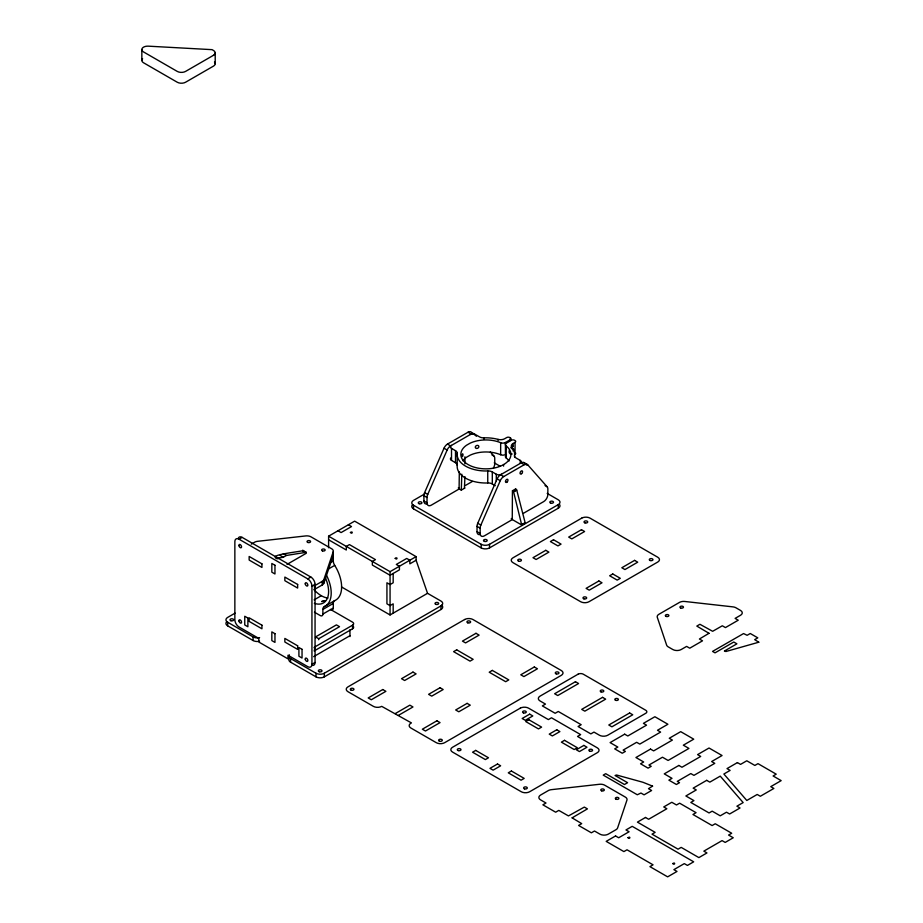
<?xml version="1.0" encoding="UTF-8"?>
<svg xmlns="http://www.w3.org/2000/svg" width="923" height="923" viewBox="0 0 923 923"><rect width="100%" height="100%" fill="white"/><g stroke="black" fill="none" stroke-linecap="round" stroke-linejoin="round"><path stroke-width="1.38" d="M314.155 650.946A5.896 3.404 0 0 0 314.535 650.738L314.535 647.127L352.563 625.183A3.68 2.123 0 0 0 352.563 622.171L330.503 609.445M314.155 589.601A5.896 3.404 0 0 0 314.535 589.405L322.254 584.951L322.254 581.34A5.896 3.404 0 0 0 323.869 579.586L333.215 551.781A5.896 3.404 0 0 0 331.599 548.735L311.028 536.863A5.896 3.404 0 0 0 305.744 535.928L257.598 541.316A5.896 3.404 0 0 0 254.552 542.251L251.241 544.155M459.319 471.918L459.089 489.017L431.203 505.216A5.896 3.404 -60 0 1 427.026 502.804L423.911 501.004L423.911 495.697A5.896 3.404 -60 0 1 424.615 492.594L444.021 448.209A5.896 3.404 -60 0 1 447.47 444.101L468.042 432.218A5.896 3.404 -60 0 1 471.491 432.345L476.464 436.244M523.122 513.476L543.693 501.604A5.896 3.404 -60 0 0 547.858 494.382L547.858 489.086A5.896 3.404 -60 0 0 547.143 486.802L527.737 464.823L524.622 463.011A5.896 3.404 -60 0 0 521.16 462.885L500.589 474.768A5.896 3.404 -60 0 0 497.139 478.875L477.745 523.272A5.896 3.404 -60 0 0 477.029 526.375L477.029 531.671L480.156 533.471A5.896 3.404 -60 0 0 484.321 535.882L512.253 519.614L512.438 490.782L515.565 488.971L516.73 490.044L525.21 523.018L521.599 524.933L511.25 518.957M464.419 488.302L464.938 476.649M325.161 600.654L321.631 601.565L325.15 600.561M511.469 448.105L513.061 446.167L513.061 443.513L515.046 442.371A2.215 1.281 0 0 0 515.046 440.559L514.526 440.259A2.215 1.281 0 0 0 511.4 440.259L506.473 443.109A3.68 2.123 0 0 0 506.104 445.867A25.036 14.456 0 0 1 505.296 463.519L501.697 465.607A25.036 14.456 0 0 1 468.169 464.615A25.036 14.456 0 0 1 466.461 445.267L470.072 443.19A25.036 14.456 0 0 1 500.658 442.717A3.68 2.123 0 0 0 505.435 442.509L510.361 439.66A2.215 1.281 0 0 0 510.361 437.86L509.842 437.56A2.215 1.281 0 0 0 506.715 437.56L504.731 438.702A5.896 3.404 0 0 1 498.062 439.383A28.728 16.579 0 0 0 484.01 437.848A5.896 3.404 0 0 1 479.464 436.856L475.46 434.548A3.68 2.123 0 0 0 470.257 434.548M322.254 584.951A5.896 3.404 0 0 0 323.869 583.186L333.215 555.392L333.215 551.781M427.026 502.804L427.026 497.509A5.896 3.404 -60 0 1 427.741 494.405L447.147 450.009A5.896 3.404 -60 0 1 450.597 445.901L471.168 434.029A5.896 3.404 -60 0 1 474.618 434.156M480.156 533.471L480.156 528.175A5.896 3.404 -60 0 1 480.86 525.072L500.266 480.687A5.896 3.404 -60 0 1 503.716 476.568L524.287 464.696A5.896 3.404 -60 0 1 527.737 464.823M315.055 662.472L311.939 664.272A5.896 3.404 60 0 1 307.763 666.671L287.976 655.249L287.976 658.86L258.809 642.016L258.809 638.416L239.022 626.982A5.896 3.404 60 0 1 234.857 619.771L234.857 541.593A5.896 3.404 60 0 1 239.022 539.194L242.149 537.382L310.889 577.071A5.896 3.404 60 0 1 315.055 584.294L315.055 662.472A5.896 3.404 60 0 1 311.651 665.229M287.007 564.403L306.205 553.315L306.159 552.312L286.418 555.45L283.292 557.25L278.781 558.011C264.105 555 307.059 551.054 302.732 550.373L303.079 551.516M328.6 547.777L328.6 536.182L354.64 521.149L416.1 556.627L416.1 560.238L427.545 593.316L440.986 601.069A5.896 3.404 0 0 1 440.986 605.88L440.986 609.492L324.331 676.847A5.896 3.404 0 0 1 316.001 676.847L290.583 662.172A5.896 3.404 0 0 1 289.337 658.411M424.534 494.024L413.492 500.404A5.896 3.404 0 0 0 413.492 505.216L413.492 508.827L481.195 547.904A5.896 3.404 0 0 0 489.525 547.904L558.277 508.215A5.896 3.404 0 0 0 559.511 504.466M235.111 613.126L227.658 617.418A5.896 3.404 0 0 0 227.658 622.229L227.658 625.84L253.087 640.516A5.896 3.404 0 0 0 259.594 641.231M329.823 562.949L333.295 560.942L333.295 556.327A3.68 2.123 60 0 0 332.707 554.1M465.307 485.521L472.345 481.46M458.466 488.475L461.292 490.113L464.938 488.002M239.022 539.194L307.763 578.883L310.889 577.071M328.196 569.133L334.703 565.372A5.896 3.404 60 0 1 333.295 560.942M311.939 664.272L311.939 586.093L315.055 584.294M314.155 586.001A5.896 3.404 0 0 0 314.535 585.793L322.254 581.34M314.155 599.846L321.308 595.716L323.119 596.65A25.036 14.456 60 0 0 327.919 598.058M512.438 490.782L513.119 491.163L516.245 489.363M521.714 524.979L513.603 491.855L516.73 490.044M314.408 612.18L320.269 615.56A3.68 2.123 60 0 0 322.877 614.06L322.877 609.445A5.896 3.404 60 0 1 324.296 606.642L334.703 600.631A28.728 16.579 60 0 0 334.703 565.372M322.877 609.445L333.295 603.434A5.896 3.404 60 0 1 334.703 600.631M328.6 536.182L390.06 571.66L416.1 556.627M322.877 614.06L333.295 608.038L333.295 603.434M416.088 560.238L409.847 563.849L409.847 560.238L406.72 558.438L396.302 564.449L399.428 566.249L399.428 569.86L390.06 575.271L372.35 565.049L372.35 561.438L375.476 559.638L349.436 544.605L346.31 546.404L346.31 550.016L328.6 539.793M315.585 636.905L336.41 624.883L339.537 626.682L318.712 638.716L315.585 636.905L315.585 637.897M522.095 524.414L525.21 522.603M413.492 505.216L481.195 544.305A5.896 3.404 0 0 0 489.525 544.305L558.277 504.616A5.896 3.404 0 0 0 558.277 499.805L547.189 493.401M314.535 650.738L352.563 628.794A3.68 2.123 0 0 0 352.99 626.082M313.67 656.657L349.955 635.705M341.51 586.936L390.06 614.96L427.545 593.316M289.337 654.799A5.896 3.404 0 0 0 290.583 658.56L316.001 673.236A5.896 3.404 0 0 0 324.331 673.236L440.986 605.88M395.263 713.583L409.847 705.16L412.973 706.96L398.39 715.383M275.55 556.246C273.67 557.573 277.973 560.007 278.781 558.011M461.292 490.113L461.812 474.203M520.249 463.415A3.68 2.123 0 0 0 520.249 460.404L516.257 458.096A5.896 3.404 0 0 1 514.549 455.477A28.728 16.579 0 0 0 511.896 447.367A5.896 3.404 0 0 1 513.061 443.513M468.042 432.218L471.168 434.029M521.16 462.885L524.287 464.696M491.936 454.935L494.024 456.135A5.896 3.404 -60 0 1 494.74 458.419L494.74 463.715A5.896 3.404 -60 0 1 493.194 468.342M545.055 485.602L547.143 486.802M494.267 462.85L500.416 466.403M447.47 444.101L450.597 445.901M500.589 474.768L503.716 476.568M451.509 445.371A3.68 2.123 0 0 0 451.509 448.382L455.501 450.689A5.896 3.404 0 0 1 457.22 453.32A28.728 16.579 0 0 0 487.748 470.949A5.896 3.404 0 0 1 492.305 471.93L496.297 474.237A3.68 2.123 0 0 0 501.501 474.237M444.021 448.209L447.147 450.009M497.139 478.875L500.266 480.687M450.897 457.877A3.68 2.123 0 0 0 451.509 460.404L455.501 462.711A5.896 3.404 0 0 1 457.22 465.342A28.728 16.579 0 0 0 487.748 482.971A5.896 3.404 0 0 1 492.305 483.964L495.293 485.694M458.339 487.806L459.319 488.371M511.469 518.472L512.438 519.038M424.615 492.594L427.741 494.405M477.745 523.272L480.86 525.072M423.911 495.697L427.026 497.509M477.029 526.375L480.156 528.175M348.386 524.749L351.513 526.56L341.095 532.571L337.968 530.771M302.732 550.373L305.859 552.173M303.079 550.743L306.205 552.542M283.292 553.65L286.418 555.45M280.165 555.45L283.292 557.25M227.658 622.229L253.087 636.905A5.896 3.404 0 0 0 259.594 637.62M321.308 595.716L319.508 594.574A25.036 14.456 60 0 1 314.189 589.878M513.119 491.163L513.603 491.855M524.622 463.011L526.468 465.111M490.321 451.947L494.024 456.135M558.277 504.616L558.277 508.215M520.249 460.404L520.249 463.081M515.565 488.971L515.565 490.782M515.046 442.371L515.046 454.393A2.215 1.281 0 0 0 515.299 452.766M514.549 455.477L514.549 456.977M511.896 447.367L511.896 448.866A1.95 1.131 -60 0 1 513.419 448.613A1.95 1.131 -60 0 1 512.992 450.862M510.361 437.86L510.361 440.536M506.104 445.867L506.104 457.889A25.036 14.456 0 0 1 509.081 460.981M505.435 442.509L505.435 454.531A3.68 2.123 0 0 1 500.658 454.751A25.036 14.456 0 0 0 470.072 455.212L466.461 457.289A25.036 14.456 0 0 0 462.85 460.75M503.589 464.615L503.589 466.127M500.658 442.717L500.658 454.751M498.062 439.383L498.062 440.502M496.297 474.237L496.297 480.918M492.305 471.93L492.305 483.964M489.525 544.305L489.525 547.904M487.748 470.949L487.748 482.971M484.01 437.848L484.01 439.348M481.195 544.305L481.195 547.904M464.938 456.781L464.938 463.877M457.22 453.32L457.22 465.342M455.501 450.689L455.501 462.711M451.509 448.382L451.509 460.404M393.175 573.46L393.175 582.782L390.06 584.582L386.933 582.782L386.933 603.838L390.06 605.638L393.175 603.838L393.175 613.16M390.06 571.66L390.06 614.96M352.563 625.183L352.563 628.794M349.955 629.751L349.955 636.582M324.331 673.236L324.331 676.847M323.869 579.586L323.869 583.186M318.712 638.716L318.712 639.708M316.001 673.236L316.001 676.847M314.535 585.793L314.535 589.405M290.583 658.56L290.583 662.172M253.087 636.905L253.087 640.516M215.209 52.888L215.209 63.71M141.842 49.6L141.842 60.422M314.535 647.127A5.896 3.404 0 0 1 314.155 647.335M238.146 538.559A5.896 3.404 60 0 1 242.149 537.382M307.763 578.883A5.896 3.404 60 0 1 311.939 586.093M506.104 457.889A3.68 2.123 0 0 1 506.266 455.27M506.266 448.774A1.95 1.131 -60 0 1 506.266 447.309M511.907 453.689A4.292 2.481 -60 0 1 510.038 453.758M509.358 452.951A4.292 2.481 -60 0 1 509.358 450.378M510.788 447.724A4.292 2.481 -60 0 1 513.003 446.19M511.815 454.358A3.957 1.015 84.3 0 1 511.688 454.312M426.922 503.877A5.896 3.404 -60 0 1 423.911 501.004M479.66 534.625A5.896 3.404 -60 0 1 477.029 531.671M413.492 508.827A5.896 3.404 0 0 1 412.246 505.066M325.6 578.375A25.036 14.456 60 0 1 314.328 603.319M326.65 575.571A28.728 16.579 60 0 1 324.296 606.642M333.295 608.038A3.68 2.123 60 0 1 330.919 609.665M332.649 553.165A5.896 3.404 0 0 1 333.215 555.392M441.679 605.153A5.896 3.404 0 0 1 440.986 609.492M227.658 625.84A5.896 3.404 0 0 1 226.677 621.779M214.471 62.06A5.896 3.404 0 0 1 213.49 66.11L185.581 82.228A5.896 3.404 0 0 1 177.239 82.228L143.561 62.776A5.896 3.404 0 0 1 142.592 58.703M461.835 456.308C463.715 458.108 462.919 449.743 461.835 456.308M652.584 786.119L648.488 788.68L651.615 790.492L644.069 794.841L640.954 793.03L637.308 794.761L603.227 775.124L605.719 773.682L624.467 784.515L627.594 782.704L615.087 775.493L616.552 775.008L642.927 782.266L652.584 786.119M350.417 532.513C352.321 534.913 353.371 530.483 350.428 532.444M395.206 558.369C397.19 560.792 398.044 556.246 395.206 558.369M572.122 817.87L581.709 823.628L578.583 825.439L591.378 832.811L594.493 831.012L599.938 834.15A5.896 3.404 0 0 0 608.269 834.15L615.987 829.696A5.896 3.404 0 0 0 617.602 827.943L626.936 800.149A5.896 3.404 0 0 0 625.321 797.091L604.75 785.219A5.896 3.404 0 0 0 599.465 784.285L551.319 789.673A5.896 3.404 0 0 0 548.285 790.607L540.566 795.061A5.896 3.404 0 0 0 540.566 799.872L546.001 803.022L542.886 804.821L555.669 812.205L558.796 810.394L568.464 815.92L584.317 807.094L587.432 808.894L572.133 817.824M627.998 837.692C630.04 840.103 630.894 835.523 627.998 837.692M672.786 863.559C674.817 865.959 675.682 861.413 672.786 863.559M709.002 633.305L699.403 639.016L702.53 640.816L689.746 648.2L686.62 646.4L681.174 649.538A5.896 3.404 0 0 1 672.844 649.538L668.252 646.885A5.896 3.404 0 0 1 666.637 645.131L657.303 617.337A5.896 3.404 0 0 1 658.918 614.28L679.49 602.407A5.896 3.404 0 0 1 684.774 601.473L732.92 606.873A5.896 3.404 0 0 1 735.966 607.795L740.546 610.449A5.896 3.404 0 0 1 740.546 615.26L735.112 618.398L738.238 620.21L725.443 627.594L722.317 625.782L712.648 631.297L699.922 624.283L696.807 626.082L709.002 633.305M758.775 642.212L725.916 651.511L724.405 651.038L736.9 643.827L733.773 642.027L715.025 652.849L712.544 651.407L743.569 633.559L747.134 635.301L750.261 633.501L757.806 637.851L754.679 639.651L758.775 642.212M213.49 55.288L185.581 71.406A5.896 3.404 0 0 1 177.239 71.406L143.561 51.953A5.896 3.404 0 0 1 142.396 48.1A5.896 3.404 0 0 1 148.28 46.162L212.071 49.657L213.49 50.477A5.896 3.404 0 0 1 213.49 55.288M581.709 518.138L512.957 557.827A5.896 3.404 0 0 0 512.957 562.638L580.671 601.727A5.896 3.404 0 0 0 589.001 601.727L657.741 562.038A5.896 3.404 0 0 0 657.741 557.227L590.039 518.138A5.896 3.404 0 0 0 581.709 518.138M553.512 539.747L550.396 541.559L557.93 545.908L561.057 544.109L553.512 539.747M545.77 550.316L532.986 557.7L536.113 559.5L548.897 552.116L545.77 550.316M581.478 529.698L568.683 537.082L571.81 538.894L584.605 531.51L581.478 529.698M464.615 619.529L347.959 686.874A5.896 3.404 0 0 0 347.959 691.685L373.388 706.36A5.896 3.404 0 0 0 381.718 706.36L411.404 722.905L410.885 723.205A5.896 3.404 0 0 0 410.885 728.016L436.302 742.692A5.896 3.404 0 0 0 444.644 742.692L561.299 675.336A5.896 3.404 0 0 0 561.299 670.525L472.957 619.529A5.896 3.404 0 0 0 464.615 619.529M475.98 633.305L462.446 641.116L465.561 642.916L479.106 635.105L475.98 633.305M382.768 689.527L368.185 697.95L371.311 699.749L385.895 691.327L382.768 689.527M412.973 672.082L401.517 678.705L404.632 680.505L416.1 673.894L412.973 672.082M456.712 649.838L453.597 651.638L470.049 661.145L473.164 659.334L456.712 649.838M598.889 580.982L586.105 588.366L589.232 590.166L602.015 582.794L598.889 580.982M634.597 560.376L621.814 567.749L624.929 569.56L637.724 562.176L634.597 560.376M612.768 573.968L609.653 575.767L617.187 580.117L620.314 578.317L612.768 573.968M440.052 687.727L428.595 694.338L431.722 696.138L443.178 689.527L440.052 687.727M492.34 670.41L489.213 672.209L505.666 681.705L508.792 679.905L492.34 670.41M436.925 720.794L422.342 729.216L425.468 731.016L440.052 722.605L436.925 720.794M467.13 703.361L455.674 709.972L458.8 711.783L470.257 705.16L467.13 703.361M534.313 666.983L520.78 674.794L523.895 676.594L537.44 668.783L534.313 666.983M578.063 674.194L540.047 696.138A5.896 3.404 0 0 0 540.047 700.949L545.481 704.087L542.355 705.899L555.15 713.283L558.277 711.471L581.19 724.705L578.063 726.505L590.847 733.889L593.974 732.089L599.419 735.227A5.896 3.404 0 0 0 607.749 735.227L645.765 713.283A3.68 2.123 0 0 0 645.765 710.272L583.267 674.194A3.68 2.123 0 0 0 578.063 674.194M520.249 708.172L452.547 747.261A5.896 3.404 0 0 0 452.547 752.072L521.299 791.761A5.896 3.404 0 0 0 529.629 791.761L597.331 752.672A5.896 3.404 0 0 0 597.331 747.861L577.544 736.439L580.659 734.627L551.504 717.794L548.377 719.594L528.591 708.172A5.896 3.404 0 0 0 520.249 708.172M575.456 681.705L554.631 693.738L557.757 695.538L578.583 683.516L575.456 681.705M529.698 714.148L522.153 718.498L525.279 720.298L532.813 715.948L529.698 714.148M475.691 750.399L472.564 752.199L485.36 759.583L488.486 757.783L475.691 750.399M528.821 719.732L525.695 721.532L538.478 728.916L541.605 727.116L528.821 719.732M602.546 697.35L581.709 709.372L584.836 711.172L605.661 699.149L602.546 697.35M497.52 763.99L489.975 768.34L493.101 770.151L500.647 765.802L497.52 763.99M556.777 729.781L549.231 734.131L552.358 735.943L559.903 731.581L556.777 729.781M511.4 771.017L508.273 772.816L521.068 780.2L524.183 778.401L511.4 771.017M564.518 740.338L561.392 742.15L574.187 749.534L577.313 747.722L564.518 740.338M629.624 712.983L608.788 725.005L611.914 726.816L632.751 714.783L629.624 712.983M583.855 745.415L576.321 749.764L579.436 751.576L586.982 747.215L583.855 745.415M624.675 734.177L610.091 742.6L617.833 747.065L614.706 748.876L622.252 753.226L625.379 751.426L623.117 750.111L636.651 742.3L639.777 744.1L660.614 732.077L657.488 730.266L667.894 724.255L654.88 716.733L643.423 723.355L646.55 725.155L627.802 735.977L624.675 734.177M650.507 749.095L635.924 757.518L643.677 761.983L640.55 763.794L648.084 768.144L651.211 766.332L648.95 765.029L662.483 757.218L668.102 760.46L688.939 748.426L683.32 745.184L693.738 739.173L680.712 731.651L669.256 738.273L672.382 740.073L653.634 750.895L650.507 749.095M678.843 765.444L664.26 773.866L672.002 778.343L668.875 780.143L676.409 784.492L679.536 782.692L677.274 781.389L690.819 773.566L693.934 775.366L714.771 763.344L711.645 761.544L722.063 755.522L709.037 748.011L697.58 754.622L700.707 756.433L681.959 767.255L678.843 765.444M706.695 780.339L693.161 788.15L696.277 789.95L685.87 795.972L693.934 800.622L690.808 802.433L709.049 812.955L712.175 811.155L720.24 815.817L726.493 812.205L729.608 814.005L740.027 807.994L736.9 806.194L743.153 802.583L720.24 776.128L709.822 782.139L706.695 780.339M737.419 762.594L727.001 768.605L730.128 770.405L723.874 774.016L746.799 800.472L757.206 794.461L760.333 796.261L773.878 788.45L770.751 786.65L781.17 780.627L773.093 775.978L776.22 774.166L757.991 763.644L754.864 765.444L746.788 760.783L740.546 764.394L737.419 762.594M645.5 817.466L637.435 822.128L655.145 832.35L652.019 834.15L678.059 849.183L681.186 847.383L698.884 857.605L706.96 852.944L703.834 851.144L722.063 840.611L725.19 842.422L733.254 837.761L728.57 835.05L731.697 833.25L715.233 823.754L712.118 825.554L692.942 814.49L696.069 812.678L679.616 803.183L676.49 804.983L671.806 802.283L663.741 806.944L666.856 808.744L648.627 819.266L645.5 817.466M615.56 835.961L606.18 841.372L623.89 851.594L627.017 849.795L653.057 864.828L649.93 866.628L667.641 876.85L677.009 871.439L673.882 869.639L684.301 863.616L687.427 865.428L693.681 861.817L632.22 826.339L625.967 829.95L629.094 831.75L618.675 837.761L615.56 835.961M274.962 565.268L271.835 563.468L271.835 572.168L274.962 573.979L274.962 565.268M261.936 563.838L249.152 556.465L249.152 560.065L261.936 567.449L261.936 563.838M297.644 584.455L284.849 577.071L284.849 580.682L297.644 588.066L297.644 584.455M261.936 625.183L249.152 617.799L249.152 621.41L261.936 628.794L261.936 625.183M297.644 645.8L284.849 638.416L284.849 642.016L297.644 649.4L297.644 645.8M247.883 618.052L244.757 616.252L244.757 624.963L247.883 626.763L247.883 618.052M274.962 633.697L271.835 631.886L271.835 640.597L274.962 642.396L274.962 633.697M302.04 649.331L298.914 647.519L298.914 656.23L302.04 658.03L302.04 649.331M616.091 799.203A1.765 1.015 0 0 0 618.883 798.476A1.765 1.015 0 0 0 616.402 797.437A1.765 1.015 0 0 0 616.091 799.203M601.658 790.838A1.765 1.015 0 0 0 604.311 789.95A1.765 1.015 0 0 0 601.658 789.073A1.765 1.015 0 0 0 601.658 790.838M600.977 691.858A1.765 1.015 0 0 0 603.78 691.131A1.765 1.015 0 0 0 601.3 690.104A1.765 1.015 0 0 0 600.977 691.858M615.56 700.28A1.765 1.015 0 0 0 618.364 699.553A1.765 1.015 0 0 0 615.883 698.515A1.765 1.015 0 0 0 615.56 700.28M524.541 788.865A1.846 1.061 0 0 0 527.298 787.942A1.846 1.061 0 0 0 524.541 787.019A1.846 1.061 0 0 0 524.541 788.865M458.235 750.584A1.846 1.061 0 0 0 460.992 749.661A1.846 1.061 0 0 0 458.235 748.738A1.846 1.061 0 0 0 458.235 750.584M523.503 712.902A1.846 1.061 0 0 0 526.26 711.991A1.846 1.061 0 0 0 523.503 711.068A1.846 1.061 0 0 0 523.503 712.902M589.797 751.184A1.846 1.061 0 0 0 592.566 750.261A1.846 1.061 0 0 0 589.797 749.349A1.846 1.061 0 0 0 589.797 751.184M439.394 741.146A1.846 1.061 0 0 0 442.302 740.396A1.846 1.061 0 0 0 439.717 739.311A1.846 1.061 0 0 0 439.394 741.146M556.211 673.859A1.846 1.061 0 0 0 558.969 672.936A1.846 1.061 0 0 0 556.211 672.013A1.846 1.061 0 0 0 556.211 673.859M351.213 690.196A1.846 1.061 0 0 0 353.971 689.285A1.846 1.061 0 0 0 351.213 688.362A1.846 1.061 0 0 0 351.213 690.196M467.707 622.794A1.846 1.061 0 0 0 470.615 622.044A1.846 1.061 0 0 0 468.03 620.96A1.846 1.061 0 0 0 467.707 622.794M305.259 583.89A1.846 1.061 60 0 0 307.371 586.036A1.846 1.061 60 0 0 307.013 583.255A1.846 1.061 60 0 0 305.259 583.89M238.953 545.608A1.846 1.061 60 0 0 241.065 547.754A1.846 1.061 60 0 0 240.707 544.974A1.846 1.061 60 0 0 238.953 545.608M238.953 620.971A1.846 1.061 60 0 0 241.065 623.117A1.846 1.061 60 0 0 240.707 620.337A1.846 1.061 60 0 0 238.953 620.971M305.259 659.253A1.846 1.061 60 0 0 307.371 661.399A1.846 1.061 60 0 0 307.013 658.618A1.846 1.061 60 0 0 305.259 659.253M476.753 448.451A1.858 1.454 -26.5 0 0 478.76 446.121A1.858 1.454 -26.5 0 0 475.726 446.144A1.858 1.454 -26.5 0 0 476.753 448.451M507.039 482.06A1.765 1.015 -60 0 0 507.592 479.325A1.765 1.015 -60 0 0 505.504 481.183A1.765 1.015 -60 0 0 507.039 482.06M521.622 473.649A1.765 1.015 -60 0 0 522.176 470.903A1.765 1.015 -60 0 0 520.087 472.761A1.765 1.015 -60 0 0 521.622 473.649M419.18 503.727A1.846 1.061 0 0 0 421.938 502.804A1.846 1.061 0 0 0 419.18 501.893A1.846 1.061 0 0 0 419.18 503.727M550.743 503.127A1.846 1.061 0 0 0 553.512 502.204A1.846 1.061 0 0 0 550.743 501.281A1.846 1.061 0 0 0 550.743 503.127M484.437 541.409A1.846 1.061 0 0 0 487.206 540.486A1.846 1.061 0 0 0 484.437 539.563A1.846 1.061 0 0 0 484.437 541.409M583.913 598.842A1.846 1.061 0 0 0 586.67 597.919A1.846 1.061 0 0 0 583.913 596.996A1.846 1.061 0 0 0 583.913 598.842M650.057 560.492A1.846 1.061 0 0 0 652.965 559.742A1.846 1.061 0 0 0 650.38 558.669A1.846 1.061 0 0 0 650.057 560.492M584.951 522.88A1.846 1.061 0 0 0 587.72 521.957A1.846 1.061 0 0 0 584.951 521.034A1.846 1.061 0 0 0 584.951 522.88M518.645 561.161A1.846 1.061 0 0 0 521.414 560.238A1.846 1.061 0 0 0 518.645 559.315A1.846 1.061 0 0 0 518.645 561.161M680.666 607.969A1.765 1.015 0 0 0 683.458 607.253A1.765 1.015 0 0 0 680.978 606.215A1.765 1.015 0 0 0 680.666 607.969M666.233 616.449A1.765 1.015 0 0 0 668.887 615.56A1.765 1.015 0 0 0 666.233 614.683A1.765 1.015 0 0 0 666.233 616.449M322.508 550.893A1.765 1.015 0 0 0 325.161 550.016A1.765 1.015 0 0 0 322.508 549.127A1.765 1.015 0 0 0 322.508 550.893M307.924 542.482A1.765 1.015 0 0 0 310.578 541.593A1.765 1.015 0 0 0 307.924 540.705A1.765 1.015 0 0 0 307.924 542.482M319.254 671.748A1.846 1.061 0 0 0 322.012 670.825A1.846 1.061 0 0 0 319.254 669.913A1.846 1.061 0 0 0 319.254 671.748M435.748 604.334A1.846 1.061 0 0 0 438.656 603.584A1.846 1.061 0 0 0 436.071 602.511A1.846 1.061 0 0 0 435.748 604.334M230.912 620.741A1.846 1.061 0 0 0 233.669 619.829A1.846 1.061 0 0 0 230.912 618.906A1.846 1.061 0 0 0 230.912 620.741"/></g></svg>
